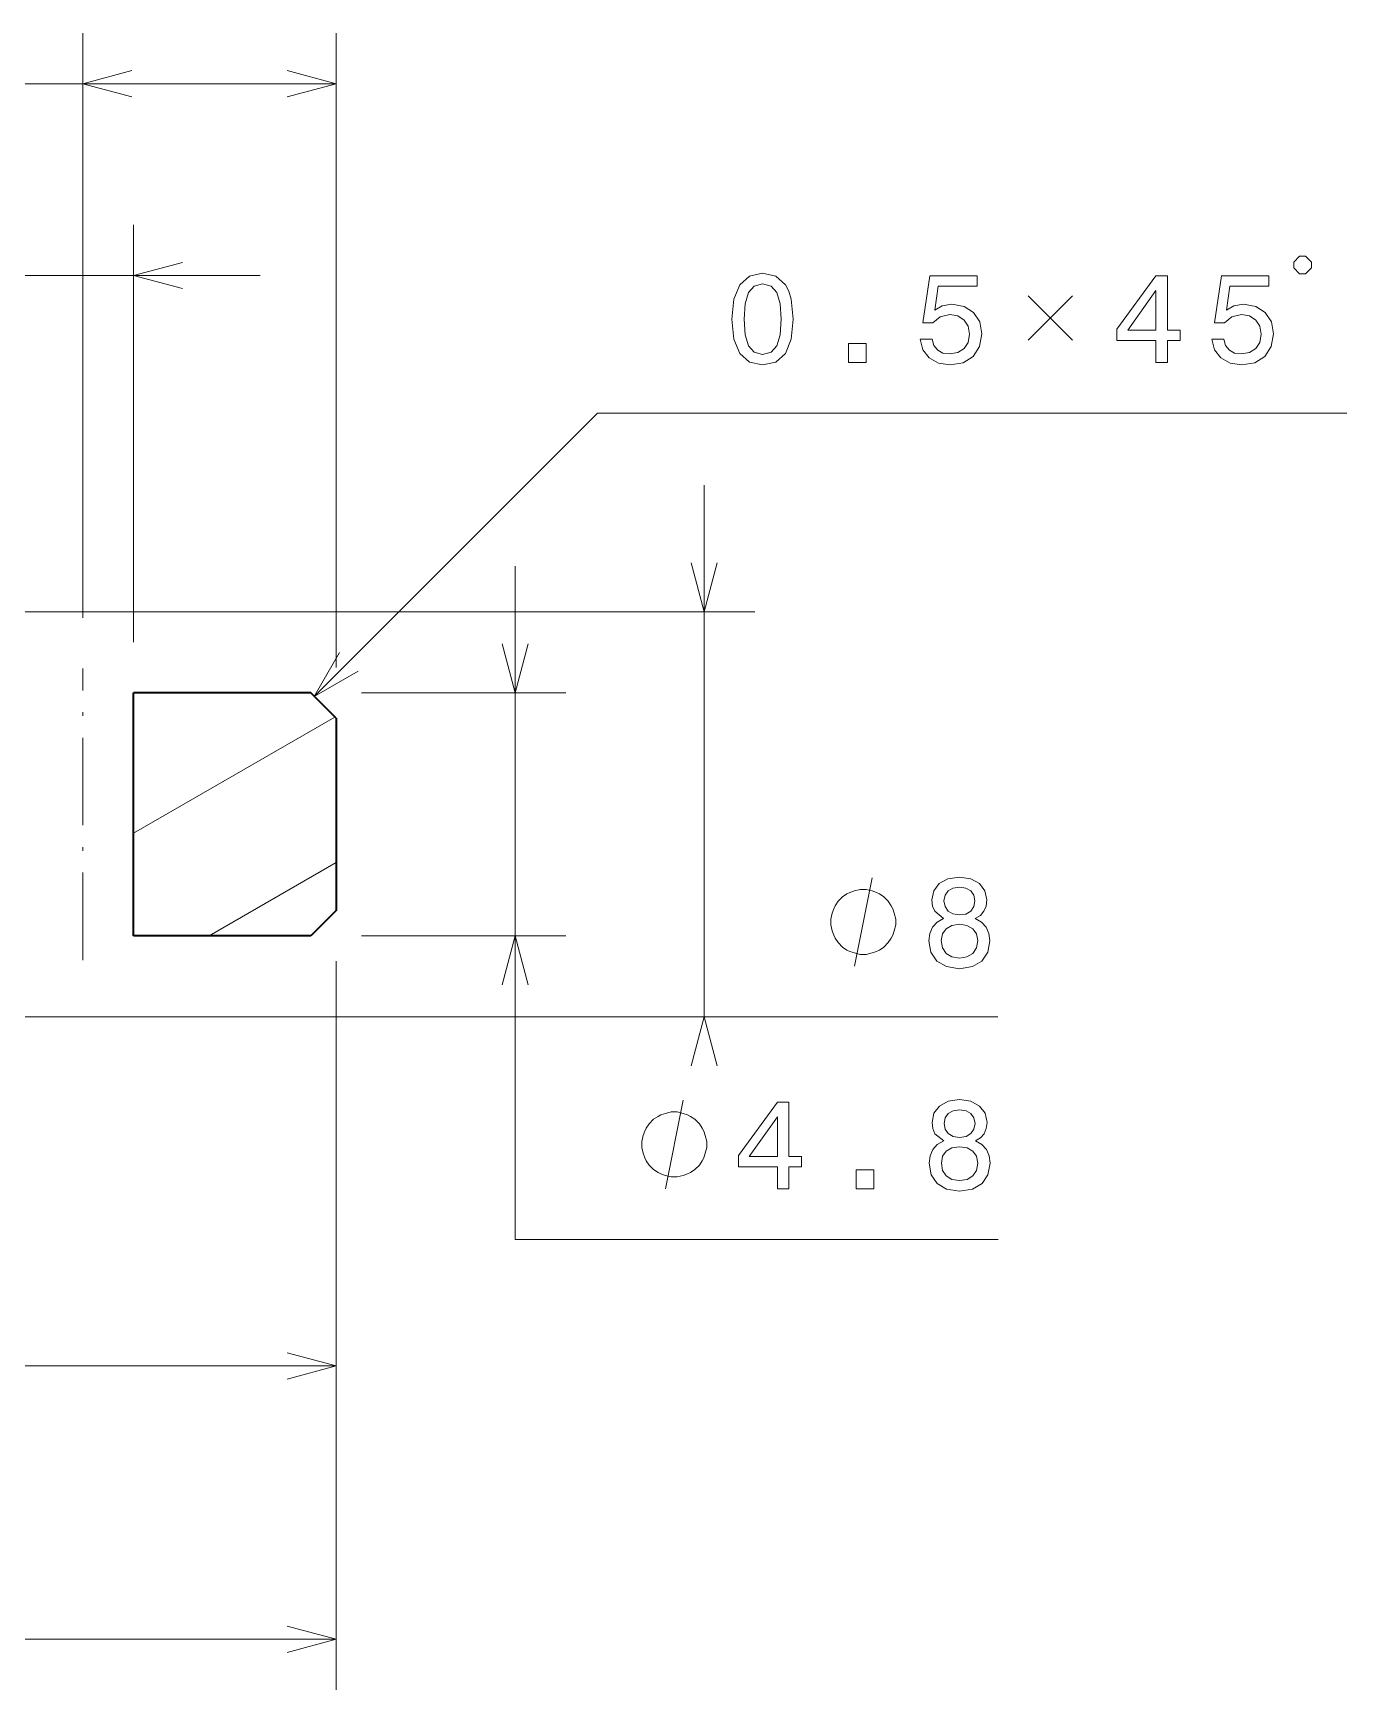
# Model space of a CAD drawing. Extents: x 5 to 413, y 5 to 291.
# Drawn here: x 275.2 to 327.1, y 164.4 to 229.8 of the extents above; entities that cross this region are included whole.
import ezdxf

# ---------------------------------------------------------------- set-up
doc = ezdxf.new("R2010")
doc.units = 0
doc.linetypes.add('DASHDOT', pattern=[18.5, 12, -3, 0.5, -3])

msp = doc.modelspace()

# ---------------------------------------------------------------- linework, layer by layer
at = {"color": 7, "lineweight": 13}
for p, q in [((277.208252, 206.70488), (277.208252, 229.805984)), ((287.208252, 204.744904), (287.208252, 229.805984)), ((267.16864, 227.805984), (287.208252, 227.805984)), ((279.208252, 205.744888), (279.208252, 222.228943)), ((263.60556, 220.228943), (284.208252, 220.228943)), ((286.348755, 203.604401), (297.541595, 214.797241)), ((297.541595, 214.797241), (327.138367, 214.797241)), ((301.748871, 190.940903), (301.748871, 211.944901)), ((294.283844, 182.15271), (294.283844, 208.744904)), ((227.208237, 206.944901), (303.748871, 206.944901)), ((288.208252, 203.744904), (296.283844, 203.744904)), ((279.208252, 198.194351), (287.164978, 202.788162)), ((282.194397, 194.144913), (287.208252, 197.039642)), ((288.208252, 194.144897), (296.283844, 194.144897)), ((287.208252, 193.144897), (287.208252, 175.151215)), ((287.208252, 193.144897), (287.208252, 164.354507)), ((227.208237, 190.944901), (303.748871, 190.944901)), ((301.748871, 190.940903), (313.351562, 190.940903)), ((294.283844, 182.15271), (313.358582, 182.15271)), ((227.208237, 177.151215), (287.208252, 177.151215)), ((131.808243, 166.354507), (287.208252, 166.354507))]:
    msp.add_line(p, q, dxfattribs=at)
at = {"color": 7, "linetype": 'DASHDOT', "lineweight": 13, "ltscale": 0.287999}
msp.add_line((277.208252, 193.184921), (277.208252, 204.70488), dxfattribs=at)
at = {"color": 7, "lineweight": 35}
for p, q in [((286.208252, 203.744904), (279.208252, 203.744904)), ((279.208252, 194.144913), (279.208252, 203.744888)), ((287.208252, 202.744904), (286.208252, 203.744904)), ((287.208252, 202.744904), (287.208252, 195.144897)), ((287.208252, 195.144897), (286.208252, 194.144897)), ((286.208252, 194.144897), (279.208252, 194.144897))]:
    msp.add_line(p, q, dxfattribs=at)
at = {"color": 7, "lineweight": 13}
for points in [[(279.140076, 228.323624), (277.208252, 227.805984), (279.140076, 227.288345)], [(285.276398, 227.288345), (287.208252, 227.805984), (285.276398, 228.323624)], [(281.140076, 220.746582), (279.208252, 220.228943), (281.140076, 219.711304)], [(314.549683, 217.672241), (316.299683, 219.422241)], [(314.549683, 219.422241), (316.299683, 217.672241)], [(301.231232, 208.876755), (301.748871, 206.944901), (302.26651, 208.876755)], [(293.766205, 205.676758), (294.283844, 203.744904), (294.801483, 205.676758)], [(287.348755, 205.336441), (286.348755, 203.604401), (288.080811, 204.604401)], [(307.68219, 192.940903), (308.382202, 196.440903)], [(294.801483, 192.213043), (294.283844, 194.144897), (293.766205, 192.213043)], [(302.26651, 189.013046), (301.748871, 190.944901), (301.231232, 189.013046)], [(300.217163, 184.15271), (300.917175, 187.65271)], [(285.276398, 176.633575), (287.208252, 177.151215), (285.276398, 177.668854)], [(285.276398, 165.836868), (287.208252, 166.354507), (285.276398, 166.872147)]]:
    msp.add_lwpolyline(points, dxfattribs=at)
for points in [[(325.271729, 220.297241), (325.505035, 220.297241), (325.738373, 220.530579), (325.738373, 220.763916), (325.505035, 220.997238), (325.271729, 220.997238), (325.038391, 220.763916), (325.038391, 220.530579)], [(302.844177, 218.506897), (302.91983, 217.715118), (303.15686, 217.150269), (303.535095, 216.807327), (304.059601, 216.696381), (304.579041, 216.807327), (304.957306, 217.150269), (305.189301, 217.715118), (305.269989, 218.506897), (305.189301, 219.29364), (305.093475, 219.606323), (304.957306, 219.863525), (304.579041, 220.206467), (304.059601, 220.322464), (303.535095, 220.206467), (303.15686, 219.85849), (302.91983, 219.29364)], [(310.280945, 217.710068), (310.391876, 217.296524), (310.639008, 216.973755), (311.002106, 216.772034), (311.466095, 216.696381), (311.975464, 216.787155), (312.373871, 217.034271), (312.626038, 217.427643), (312.721863, 217.931976), (312.636108, 218.400986), (312.394043, 218.76915), (312.015808, 219.00618), (311.526611, 219.091919), (311.148376, 219.031387), (310.855865, 218.86496), (310.99707, 219.808044), (312.530212, 219.808044), (312.530212, 220.221588), (310.65918, 220.221588), (310.381805, 218.365692), (310.785248, 218.365692), (311.077759, 218.602722), (311.450958, 218.688446), (311.773743, 218.63298), (312.020844, 218.471588), (312.177185, 218.224472), (312.232666, 217.906754), (312.177185, 217.589035), (312.015808, 217.341919), (311.768677, 217.185577), (311.450958, 217.130096), (311.183655, 217.165405), (310.976898, 217.281387), (310.825592, 217.462952), (310.749939, 217.710068)], [(319.595032, 216.797241), (320.04895, 216.797241), (320.04895, 217.664673), (320.548218, 217.664673), (320.548218, 218.06813), (320.04895, 218.06813), (320.04895, 220.221588), (319.590027, 220.221588), (318.056854, 218.10849), (318.056854, 217.664673), (319.595032, 217.664673)], [(321.802979, 217.710068), (321.91394, 217.296524), (322.161072, 216.973755), (322.52417, 216.772034), (322.988159, 216.696381), (323.497498, 216.787155), (323.895935, 217.034271), (324.148071, 217.427643), (324.243896, 217.931976), (324.158173, 218.400986), (323.916077, 218.76915), (323.537842, 219.00618), (323.048645, 219.091919), (322.67041, 219.031387), (322.37793, 218.86496), (322.519104, 219.808044), (324.052246, 219.808044), (324.052246, 220.221588), (322.181213, 220.221588), (321.903839, 218.365692), (322.307312, 218.365692), (322.599792, 218.602722), (322.973022, 218.688446), (323.295776, 218.63298), (323.542908, 218.471588), (323.699219, 218.224472), (323.7547, 217.906754), (323.699219, 217.589035), (323.537842, 217.341919), (323.290741, 217.185577), (322.973022, 217.130096), (322.705719, 217.165405), (322.498962, 217.281387), (322.347656, 217.462952), (322.272003, 217.710068)], [(303.328339, 218.506897), (303.368683, 219.117126), (303.494751, 219.555893), (303.72171, 219.813095), (304.059601, 219.90387), (304.392456, 219.813095), (304.619415, 219.555893), (304.745483, 219.117126), (304.785828, 218.506897), (304.745483, 217.891632), (304.619415, 217.452866), (304.392456, 217.195663), (304.059601, 217.109924), (303.72171, 217.195663), (303.494751, 217.452866), (303.368683, 217.891632)], [(318.480499, 218.06813), (319.595032, 219.636581), (319.595032, 218.06813)], [(307.447632, 216.797241), (308.143616, 216.797241), (308.143616, 217.548676), (307.447632, 217.548676)], [(311.208191, 194.827072), (310.950989, 194.685852), (310.774475, 194.489166), (310.663513, 194.24205), (310.628235, 193.944504), (310.708923, 193.495651), (310.940887, 193.147675), (311.319153, 192.925766), (311.833557, 192.840042), (312.342896, 192.925766), (312.721161, 193.147675), (312.953156, 193.495651), (313.038879, 193.944504), (312.998535, 194.24205), (312.892639, 194.489166), (312.71106, 194.685852), (312.458923, 194.827072), (312.660645, 194.948105), (312.801849, 195.114532), (312.887573, 195.316254), (312.917847, 195.563385), (312.837158, 195.921448), (312.625336, 196.208908), (312.28241, 196.395508), (311.833557, 196.46611), (311.379639, 196.395508), (311.036713, 196.208908), (310.819855, 195.921448), (310.744202, 195.563385), (310.769409, 195.316254), (310.855164, 195.114532)], [(309.315552, 194.690903), (309.315552, 194.807571), (309.257202, 195.040894), (309.198853, 195.215897), (309.140533, 195.332565), (309.023865, 195.507568), (308.848877, 195.682571), (308.673889, 195.79924), (308.55719, 195.857574), (308.382202, 195.915894), (308.148865, 195.974228), (308.032196, 195.974228), (307.915527, 195.974228), (307.68219, 195.915894), (307.507202, 195.857574), (307.390533, 195.79924), (307.215546, 195.682571), (307.040527, 195.507568), (306.923889, 195.332565), (306.86554, 195.215897), (306.80719, 195.040894), (306.748871, 194.807571), (306.748871, 194.690903), (306.748871, 194.574234), (306.80719, 194.340897), (306.86554, 194.165894), (306.923889, 194.04924), (307.040527, 193.874237), (307.215546, 193.699234), (307.390533, 193.582565), (307.507202, 193.524231), (307.68219, 193.465897), (307.915527, 193.407562), (308.032196, 193.407562), (308.148865, 193.407562), (308.382202, 193.465897), (308.55719, 193.524231), (308.673889, 193.582565), (308.848877, 193.699234), (309.023865, 193.874237), (309.140533, 194.04924), (309.198853, 194.165894), (309.257202, 194.340897), (309.315552, 194.574234)], [(311.223328, 195.523026), (311.263672, 195.744934), (311.384705, 195.916412), (311.576355, 196.022308), (311.833557, 196.062653), (312.085693, 196.022308), (312.277344, 195.916412), (312.398376, 195.744934), (312.443787, 195.523026), (312.398376, 195.296082), (312.277344, 195.119568), (312.085693, 195.003586), (311.833557, 194.968277), (311.576355, 195.008621), (311.384705, 195.119568), (311.263672, 195.296082)], [(311.112366, 193.95459), (311.157745, 194.221878), (311.304016, 194.423615), (311.530945, 194.554733), (311.833557, 194.600128), (312.131104, 194.554733), (312.358032, 194.423615), (312.504303, 194.221878), (312.554749, 193.95459), (312.504303, 193.66713), (312.358032, 193.450272), (312.131104, 193.309052), (311.833557, 193.263672), (311.530945, 193.309052), (311.304016, 193.450272), (311.157745, 193.66713)], [(304.645874, 184.15271), (305.099792, 184.15271), (305.099792, 185.020142), (305.59906, 185.020142), (305.59906, 185.423599), (305.099792, 185.423599), (305.099792, 187.577057), (304.640839, 187.577057), (303.107697, 185.463943), (303.107697, 185.020142), (304.645874, 185.020142)], [(311.21521, 186.038879), (310.958008, 185.897675), (310.781494, 185.700989), (310.670532, 185.453857), (310.635223, 185.156311), (310.715912, 184.707458), (310.947906, 184.359482), (311.326141, 184.137573), (311.840576, 184.051849), (312.349915, 184.137573), (312.728149, 184.359482), (312.960144, 184.707458), (313.045898, 185.156311), (313.005554, 185.453857), (312.899628, 185.700989), (312.718079, 185.897675), (312.465912, 186.038879), (312.667664, 186.159912), (312.808868, 186.32634), (312.894592, 186.528076), (312.924866, 186.775192), (312.844177, 187.133255), (312.632355, 187.420715), (312.289398, 187.607315), (311.840576, 187.677933), (311.386658, 187.607315), (311.043732, 187.420715), (310.826874, 187.133255), (310.751221, 186.775192), (310.776428, 186.528076), (310.862183, 186.32634)], [(311.230347, 186.734848), (311.270691, 186.956741), (311.391724, 187.12822), (311.583344, 187.234116), (311.840576, 187.274475), (312.092712, 187.234116), (312.284363, 187.12822), (312.405396, 186.956741), (312.450806, 186.734848), (312.405396, 186.507904), (312.284363, 186.33139), (312.092712, 186.215393), (311.840576, 186.180084), (311.583344, 186.220428), (311.391724, 186.33139), (311.270691, 186.507904)], [(301.850525, 185.90271), (301.850525, 186.019379), (301.792175, 186.252716), (301.733826, 186.427704), (301.675507, 186.544373), (301.558838, 186.719376), (301.38385, 186.894379), (301.208862, 187.011047), (301.092163, 187.069382), (300.917175, 187.127716), (300.683838, 187.186035), (300.567169, 187.186035), (300.4505, 187.186035), (300.217163, 187.127716), (300.042175, 187.069382), (299.925507, 187.011047), (299.750519, 186.894379), (299.5755, 186.719376), (299.458862, 186.544373), (299.400513, 186.427704), (299.342163, 186.252716), (299.283844, 186.019379), (299.283844, 185.90271), (299.283844, 185.786041), (299.342163, 185.552704), (299.400513, 185.377716), (299.458862, 185.261047), (299.5755, 185.086044), (299.750519, 184.911041), (299.925507, 184.794373), (300.042175, 184.736038), (300.217163, 184.677704), (300.4505, 184.61937), (300.567169, 184.61937), (300.683838, 184.61937), (300.917175, 184.677704), (301.092163, 184.736038), (301.208862, 184.794373), (301.38385, 184.911041), (301.558838, 185.086044), (301.675507, 185.261047), (301.733826, 185.377716), (301.792175, 185.552704), (301.850525, 185.786041)], [(303.531342, 185.423599), (304.645874, 186.99205), (304.645874, 185.423599)], [(311.119385, 185.166397), (311.164764, 185.433685), (311.311035, 185.635422), (311.537964, 185.766541), (311.840576, 185.811935), (312.138123, 185.766541), (312.365051, 185.635422), (312.511292, 185.433685), (312.561737, 185.166397), (312.511292, 184.878937), (312.365051, 184.662079), (312.138123, 184.520859), (311.840576, 184.475479), (311.537964, 184.520859), (311.311035, 184.662079), (311.164764, 184.878937)], [(307.756561, 184.15271), (308.452515, 184.15271), (308.452515, 184.904144), (307.756561, 184.904144)]]:
    msp.add_lwpolyline(points, close=True, dxfattribs=at)

doc.saveas('drawing.dxf')
